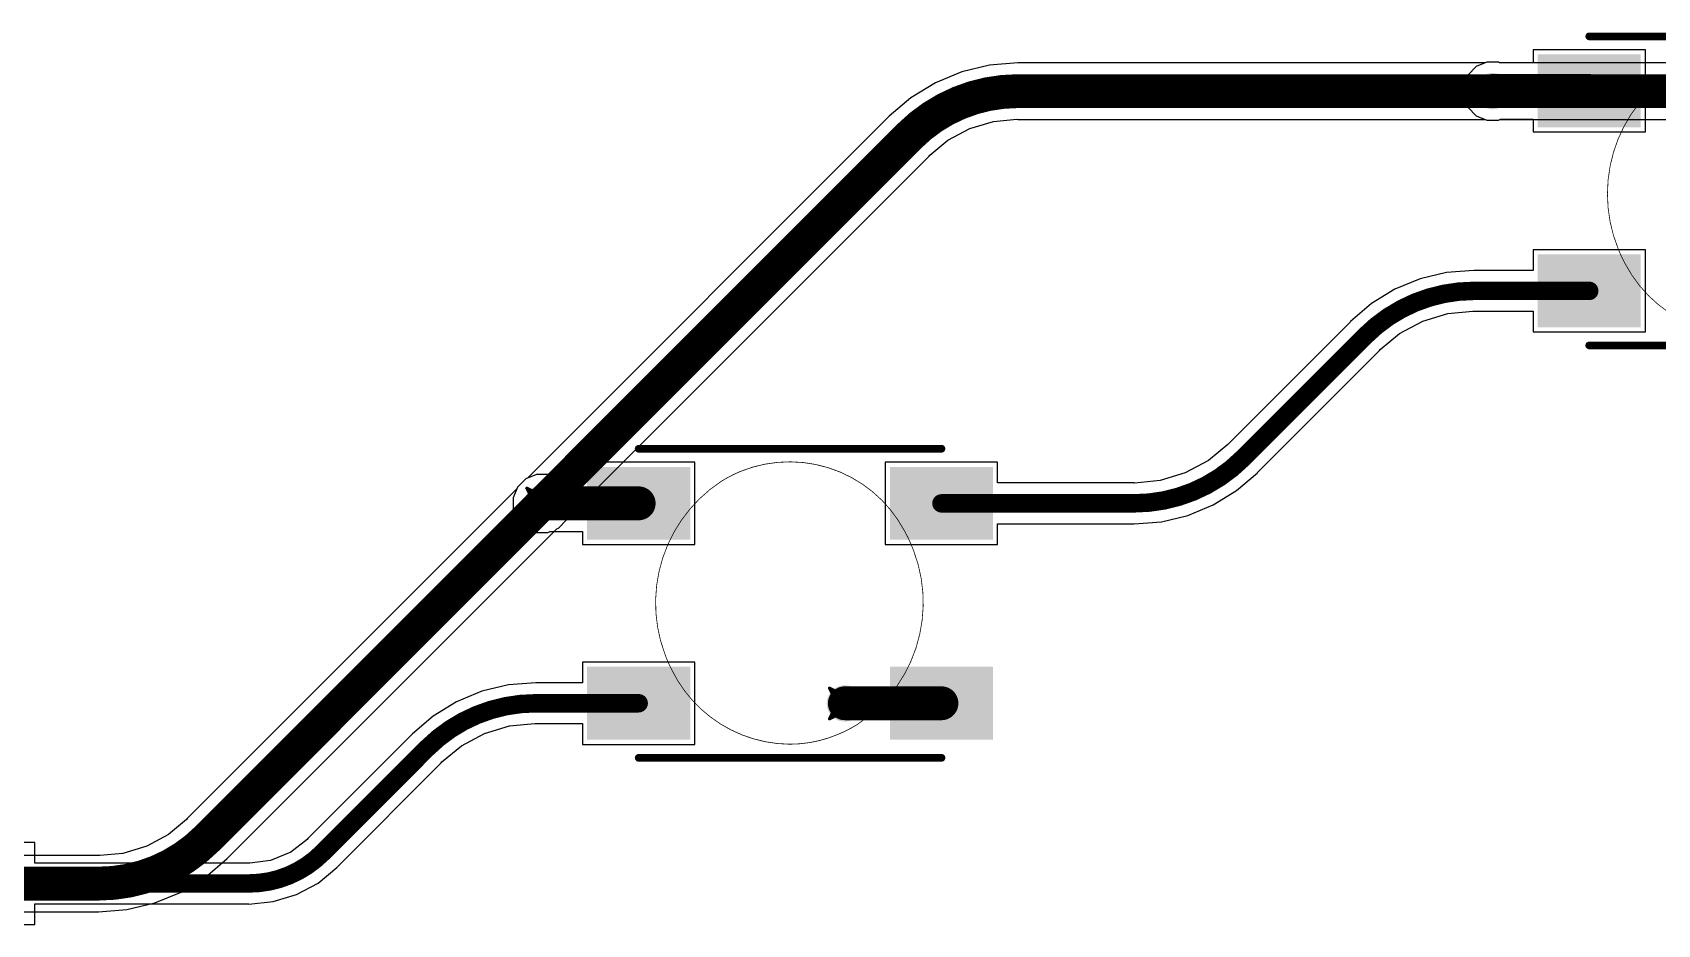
# Model space of a CAD drawing. Header units: inches. Extents: x -11 to 1110, y -7 to 455.
# Drawn here: x 320.82 to 347.65, y 135.9 to 150.63 of the extents above; entities that cross this region are included whole.
import ezdxf

# ---------------------------------------------------------------- set-up
doc = ezdxf.new("R2010")
doc.units = ezdxf.units.IN
for name, color, linetype in [('Bottom Layer', 5, 'Continuous'), ('Drill Drawing', 1, 'Continuous'), ('Mechanical 7', 56, 'Continuous'), ('Top Layer', 1, 'Continuous'), ('Top Overlay', 2, 'Continuous'), ('Top Paste', 8, 'Continuous'), ('Top Solder', 216, 'Continuous'), ('Via Holes', 16, 'Continuous')]:
    doc.layers.add(name, color=color, linetype=linetype)

msp = doc.modelspace()

# ---------------------------------------------------------------- hatches: boundary and pattern name
at = {"layer": 'Bottom Layer'}
h = msp.add_hatch(color=5, dxfattribs=at)
edge = h.paths.add_edge_path()
edge.add_arc((344.929, 149.659), 0.3, 0, 360)
h = msp.add_hatch(color=5, dxfattribs=at)
edge = h.paths.add_edge_path()
edge.add_arc((329.232, 142.852), 0.3, 0, 360)
h = msp.add_hatch(color=5, dxfattribs=at)
edge = h.paths.add_edge_path()
edge.add_arc((334.232, 139.552), 0.3, 0, 360)
at = {"layer": 'Top Layer'}
for points in [[(345.774, 150.162), (347.274, 150.162), (347.274, 149.162), (345.774, 149.162)], [(345.774, 146.862), (347.274, 146.862), (347.274, 145.862), (345.774, 145.862)], [(330.077, 143.355), (331.577, 143.355), (331.577, 142.355), (330.077, 142.355)], [(336.577, 142.355), (335.077, 142.355), (335.077, 143.355), (336.577, 143.355)], [(330.077, 140.055), (331.577, 140.055), (331.577, 139.055), (330.077, 139.055)], [(335.077, 140.055), (336.577, 140.055), (336.577, 139.055), (335.077, 139.055)]]:
    msp.add_hatch(color=1, dxfattribs=at).paths.add_polyline_path(points)
h = msp.add_hatch(color=1, dxfattribs=at)
edge = h.paths.add_edge_path()
edge.add_arc((344.929, 149.659), 0.3, 0, 360)
h = msp.add_hatch(color=1, dxfattribs=at)
edge = h.paths.add_edge_path()
edge.add_arc((329.232, 142.852), 0.3, 0, 360)
h = msp.add_hatch(color=1, dxfattribs=at)
edge = h.paths.add_edge_path()
edge.add_arc((334.232, 139.552), 0.3, 0, 360)
at = {"layer": 'Top Paste'}
for points in [[(345.774, 150.162), (347.274, 150.162), (347.274, 149.162), (345.774, 149.162)], [(345.774, 146.862), (347.274, 146.862), (347.274, 145.862), (345.774, 145.862)], [(330.077, 143.355), (331.577, 143.355), (331.577, 142.355), (330.077, 142.355)], [(336.577, 142.355), (335.077, 142.355), (335.077, 143.355), (336.577, 143.355)], [(330.077, 140.055), (331.577, 140.055), (331.577, 139.055), (330.077, 139.055)], [(335.077, 140.055), (336.577, 140.055), (336.577, 139.055), (335.077, 139.055)]]:
    msp.add_hatch(color=8, dxfattribs=at).paths.add_polyline_path(points)
at = {"layer": 'Top Solder'}
for points in [[(345.673, 150.264), (347.376, 150.264), (347.376, 149.061), (345.673, 149.061)], [(345.673, 146.964), (347.376, 146.964), (347.376, 145.761), (345.673, 145.761)], [(329.976, 143.457), (331.679, 143.457), (331.679, 142.254), (329.976, 142.254)], [(336.679, 142.254), (334.976, 142.254), (334.976, 143.457), (336.679, 143.457)], [(329.976, 140.157), (331.679, 140.157), (331.679, 138.954), (329.976, 138.954)], [(334.976, 140.157), (336.679, 140.157), (336.679, 138.954), (334.976, 138.954)]]:
    msp.add_hatch(color=216, dxfattribs=at).paths.add_polyline_path(points)
at = {"layer": 'Via Holes'}
h = msp.add_hatch(color=7, dxfattribs=at)
edge = h.paths.add_edge_path()
edge.add_arc((344.929, 149.659), 0.15, 0, 360)
h = msp.add_hatch(color=7, dxfattribs=at)
edge = h.paths.add_edge_path()
edge.add_arc((329.232, 142.852), 0.15, 0, 360)
h = msp.add_hatch(color=7, dxfattribs=at)
edge = h.paths.add_edge_path()
edge.add_arc((334.232, 139.552), 0.15, 0, 360)

# ---------------------------------------------------------------- linework, layer by layer
at = {"layer": 'Bottom Layer'}
for p, q in [((336.621, 150.088), (336.162, 149.978)), ((337.091, 150.125), (336.621, 150.088)), ((344.806, 150.125), (337.091, 150.125)), ((337.091, 150.125), (337.091, 150.125)), ((344.834, 150.137), (344.806, 150.125)), ((345.024, 150.137), (344.834, 150.137)), ((345.052, 150.125), (345.024, 150.137)), ((352.335, 150.125), (345.052, 150.125)), ((335.726, 149.798), (335.324, 149.551)), ((336.162, 149.978), (335.726, 149.798)), ((335.324, 149.551), (334.965, 149.245)), ((334.965, 149.245), (328.989, 143.269)), ((334.965, 149.245), (334.965, 149.245)), ((334.965, 149.245), (334.965, 149.245)), ((335.935, 148.849), (336.295, 149.041)), ((336.295, 149.041), (336.685, 149.159)), ((336.685, 149.159), (337.07, 149.197)), ((337.07, 149.197), (337.091, 149.193)), ((337.091, 149.193), (344.806, 149.193)), ((344.806, 149.193), (344.834, 149.181)), ((344.834, 149.181), (345.024, 149.181)), ((345.024, 149.181), (345.052, 149.193)), ((345.052, 149.193), (352.335, 149.193)), ((335.636, 148.603), (335.935, 148.849)), ((329.648, 142.609), (335.624, 148.585)), ((335.624, 148.585), (335.636, 148.603)), ((328.815, 143.094), (323.372, 137.652)), ((328.827, 143.122), (328.815, 143.094)), ((328.961, 143.257), (328.827, 143.122)), ((328.989, 143.269), (328.961, 143.257)), ((329.502, 142.447), (329.637, 142.581)), ((329.637, 142.581), (329.648, 142.609)), ((324.031, 136.992), (329.474, 142.435)), ((329.474, 142.435), (329.502, 142.447)), ((323.36, 137.634), (323.061, 137.388)), ((323.372, 137.652), (323.36, 137.634)), ((322.702, 137.196), (322.311, 137.078)), ((323.061, 137.388), (322.702, 137.196)), ((321.906, 137.044), (313.454, 137.044)), ((321.927, 137.04), (321.906, 137.044)), ((322.311, 137.078), (321.927, 137.04)), ((323.673, 136.686), (324.032, 136.992)), ((324.032, 136.992), (324.031, 136.992)), ((323.271, 136.439), (323.673, 136.686)), ((322.835, 136.259), (323.271, 136.439)), ((313.454, 136.112), (321.906, 136.112)), ((321.906, 136.112), (322.376, 136.149)), ((321.906, 136.112), (321.906, 136.112)), ((322.376, 136.149), (322.835, 136.259))]:
    msp.add_line(p, q, dxfattribs=at)
for points in [[(335.295, 148.915, 0.559, 0.559, -0.198912), (337.091, 149.659, 0.559, 0.559, 0)], [(337.091, 149.659, 0.559, 0.559, 0), (344.929, 149.659, 0.559, 0.559, 0)], [(344.929, 149.659, 0.559, 0.559, 0), (352.335, 149.659, 0.559, 0.559, 0)], [(329.232, 142.852, 0.559, 0.559, 0), (335.295, 148.915, 0.559, 0.559, 0)], [(323.702, 137.322, 0.559, 0.559, 0), (329.232, 142.852, 0.559, 0.559, 0)], [(323.702, 137.322, 0.559, 0.559, -0.198912), (321.906, 136.578, 0.559, 0.559, 0)], [(313.331, 136.578, 0.559, 0.559, 0), (321.906, 136.578, 0.559, 0.559, 0)]]:
    msp.add_lwpolyline(points, format="xyseb", dxfattribs=at)
for points in [[(336.951, 149.659, 0.279, 0.279, 1), (337.231, 149.659, 0.279, 0.279, 1)], [(336.951, 149.659, 0.279, 0.279, 1), (337.231, 149.659, 0.279, 0.279, 1)], [(344.789, 149.659, 0.279, 0.279, 1), (345.068, 149.659, 0.279, 0.279, 1)], [(344.789, 149.659, 0.279, 0.279, 1), (345.068, 149.659, 0.279, 0.279, 1)], [(335.155, 148.915, 0.279, 0.279, 1), (335.435, 148.915, 0.279, 0.279, 1)], [(335.155, 148.915, 0.279, 0.279, 1), (335.435, 148.915, 0.279, 0.279, 1)], [(329.092, 142.852, 0.279, 0.279, 1), (329.371, 142.852, 0.279, 0.279, 1)], [(329.092, 142.852, 0.279, 0.279, 1), (329.371, 142.852, 0.279, 0.279, 1)], [(323.562, 137.322, 0.279, 0.279, 1), (323.841, 137.322, 0.279, 0.279, 1)], [(323.562, 137.322, 0.279, 0.279, 1), (323.841, 137.322, 0.279, 0.279, 1)], [(321.766, 136.578, 0.279, 0.279, 1), (322.045, 136.578, 0.279, 0.279, 1)], [(321.766, 136.578, 0.279, 0.279, 1), (322.045, 136.578, 0.279, 0.279, 1)]]:
    msp.add_lwpolyline(points, format="xyseb", close=True, dxfattribs=at)
at = {"layer": 'Drill Drawing'}
for points in [[(344.675, 149.913, 0.0508, 0.0508, 0), (344.929, 149.786, 0.0508, 0.0508, 0)], [(344.675, 149.913, 0.0508, 0.0508, 0), (344.802, 149.659, 0.0508, 0.0508, 0)], [(344.929, 149.786, 0.0508, 0.0508, 0), (345.183, 149.913, 0.0508, 0.0508, 0)], [(345.056, 149.659, 0.0508, 0.0508, 0), (345.183, 149.913, 0.0508, 0.0508, 0)], [(344.675, 149.405, 0.0508, 0.0508, 0), (344.802, 149.659, 0.0508, 0.0508, 0)], [(344.675, 149.405, 0.0508, 0.0508, 0), (344.929, 149.532, 0.0508, 0.0508, 0)], [(344.929, 149.532, 0.0508, 0.0508, 0), (345.183, 149.405, 0.0508, 0.0508, 0)], [(345.056, 149.659, 0.0508, 0.0508, 0), (345.183, 149.405, 0.0508, 0.0508, 0)], [(328.978, 143.106, 0.0508, 0.0508, 0), (329.232, 142.979, 0.0508, 0.0508, 0)], [(328.978, 143.106, 0.0508, 0.0508, 0), (329.105, 142.852, 0.0508, 0.0508, 0)], [(329.232, 142.979, 0.0508, 0.0508, 0), (329.486, 143.106, 0.0508, 0.0508, 0)], [(329.359, 142.852, 0.0508, 0.0508, 0), (329.486, 143.106, 0.0508, 0.0508, 0)], [(328.978, 142.598, 0.0508, 0.0508, 0), (329.105, 142.852, 0.0508, 0.0508, 0)], [(329.359, 142.852, 0.0508, 0.0508, 0), (329.486, 142.598, 0.0508, 0.0508, 0)], [(328.978, 142.598, 0.0508, 0.0508, 0), (329.232, 142.725, 0.0508, 0.0508, 0)], [(329.232, 142.725, 0.0508, 0.0508, 0), (329.486, 142.598, 0.0508, 0.0508, 0)], [(333.978, 139.806, 0.0508, 0.0508, 0), (334.232, 139.679, 0.0508, 0.0508, 0)], [(333.978, 139.806, 0.0508, 0.0508, 0), (334.105, 139.552, 0.0508, 0.0508, 0)], [(334.232, 139.679, 0.0508, 0.0508, 0), (334.486, 139.806, 0.0508, 0.0508, 0)], [(334.359, 139.552, 0.0508, 0.0508, 0), (334.486, 139.806, 0.0508, 0.0508, 0)], [(333.978, 139.298, 0.0508, 0.0508, 0), (334.105, 139.552, 0.0508, 0.0508, 0)], [(334.359, 139.552, 0.0508, 0.0508, 0), (334.486, 139.298, 0.0508, 0.0508, 0)], [(333.978, 139.298, 0.0508, 0.0508, 0), (334.232, 139.425, 0.0508, 0.0508, 0)], [(334.232, 139.425, 0.0508, 0.0508, 0), (334.486, 139.298, 0.0508, 0.0508, 0)]]:
    msp.add_lwpolyline(points, format="xyseb", dxfattribs=at)
for points in [[(344.662, 149.913, 0.0254, 0.0254, 1), (344.687, 149.913, 0.0254, 0.0254, 1)], [(344.662, 149.913, 0.0254, 0.0254, 1), (344.687, 149.913, 0.0254, 0.0254, 1)], [(344.916, 149.786, 0.0254, 0.0254, 1), (344.941, 149.786, 0.0254, 0.0254, 1)], [(344.916, 149.786, 0.0254, 0.0254, 1), (344.941, 149.786, 0.0254, 0.0254, 1)], [(345.17, 149.913, 0.0254, 0.0254, 1), (345.195, 149.913, 0.0254, 0.0254, 1)], [(345.17, 149.913, 0.0254, 0.0254, 1), (345.195, 149.913, 0.0254, 0.0254, 1)], [(344.789, 149.659, 0.0254, 0.0254, 1), (344.814, 149.659, 0.0254, 0.0254, 1)], [(344.789, 149.659, 0.0254, 0.0254, 1), (344.814, 149.659, 0.0254, 0.0254, 1)], [(344.916, 149.532, 0.0254, 0.0254, 1), (344.941, 149.532, 0.0254, 0.0254, 1)], [(344.916, 149.532, 0.0254, 0.0254, 1), (344.941, 149.532, 0.0254, 0.0254, 1)], [(345.043, 149.659, 0.0254, 0.0254, 1), (345.068, 149.659, 0.0254, 0.0254, 1)], [(345.043, 149.659, 0.0254, 0.0254, 1), (345.068, 149.659, 0.0254, 0.0254, 1)], [(344.662, 149.405, 0.0254, 0.0254, 1), (344.687, 149.405, 0.0254, 0.0254, 1)], [(344.662, 149.405, 0.0254, 0.0254, 1), (344.687, 149.405, 0.0254, 0.0254, 1)], [(345.17, 149.405, 0.0254, 0.0254, 1), (345.195, 149.405, 0.0254, 0.0254, 1)], [(345.17, 149.405, 0.0254, 0.0254, 1), (345.195, 149.405, 0.0254, 0.0254, 1)], [(328.965, 143.106, 0.0254, 0.0254, 1), (328.99, 143.106, 0.0254, 0.0254, 1)], [(328.965, 143.106, 0.0254, 0.0254, 1), (328.99, 143.106, 0.0254, 0.0254, 1)], [(329.473, 143.106, 0.0254, 0.0254, 1), (329.498, 143.106, 0.0254, 0.0254, 1)], [(329.473, 143.106, 0.0254, 0.0254, 1), (329.498, 143.106, 0.0254, 0.0254, 1)], [(329.092, 142.852, 0.0254, 0.0254, 1), (329.117, 142.852, 0.0254, 0.0254, 1)], [(329.092, 142.852, 0.0254, 0.0254, 1), (329.117, 142.852, 0.0254, 0.0254, 1)], [(329.219, 142.979, 0.0254, 0.0254, 1), (329.244, 142.979, 0.0254, 0.0254, 1)], [(329.219, 142.979, 0.0254, 0.0254, 1), (329.244, 142.979, 0.0254, 0.0254, 1)], [(329.346, 142.852, 0.0254, 0.0254, 1), (329.371, 142.852, 0.0254, 0.0254, 1)], [(329.346, 142.852, 0.0254, 0.0254, 1), (329.371, 142.852, 0.0254, 0.0254, 1)], [(328.965, 142.598, 0.0254, 0.0254, 1), (328.99, 142.598, 0.0254, 0.0254, 1)], [(328.965, 142.598, 0.0254, 0.0254, 1), (328.99, 142.598, 0.0254, 0.0254, 1)], [(329.219, 142.725, 0.0254, 0.0254, 1), (329.244, 142.725, 0.0254, 0.0254, 1)], [(329.219, 142.725, 0.0254, 0.0254, 1), (329.244, 142.725, 0.0254, 0.0254, 1)], [(329.473, 142.598, 0.0254, 0.0254, 1), (329.498, 142.598, 0.0254, 0.0254, 1)], [(329.473, 142.598, 0.0254, 0.0254, 1), (329.498, 142.598, 0.0254, 0.0254, 1)], [(333.965, 139.806, 0.0254, 0.0254, 1), (333.99, 139.806, 0.0254, 0.0254, 1)], [(333.965, 139.806, 0.0254, 0.0254, 1), (333.99, 139.806, 0.0254, 0.0254, 1)], [(334.473, 139.806, 0.0254, 0.0254, 1), (334.498, 139.806, 0.0254, 0.0254, 1)], [(334.473, 139.806, 0.0254, 0.0254, 1), (334.498, 139.806, 0.0254, 0.0254, 1)], [(334.092, 139.552, 0.0254, 0.0254, 1), (334.117, 139.552, 0.0254, 0.0254, 1)], [(334.092, 139.552, 0.0254, 0.0254, 1), (334.117, 139.552, 0.0254, 0.0254, 1)], [(334.219, 139.679, 0.0254, 0.0254, 1), (334.244, 139.679, 0.0254, 0.0254, 1)], [(334.219, 139.679, 0.0254, 0.0254, 1), (334.244, 139.679, 0.0254, 0.0254, 1)], [(334.346, 139.552, 0.0254, 0.0254, 1), (334.371, 139.552, 0.0254, 0.0254, 1)], [(334.346, 139.552, 0.0254, 0.0254, 1), (334.371, 139.552, 0.0254, 0.0254, 1)], [(333.965, 139.298, 0.0254, 0.0254, 1), (333.99, 139.298, 0.0254, 0.0254, 1)], [(333.965, 139.298, 0.0254, 0.0254, 1), (333.99, 139.298, 0.0254, 0.0254, 1)], [(334.219, 139.425, 0.0254, 0.0254, 1), (334.244, 139.425, 0.0254, 0.0254, 1)], [(334.219, 139.425, 0.0254, 0.0254, 1), (334.244, 139.425, 0.0254, 0.0254, 1)], [(334.473, 139.298, 0.0254, 0.0254, 1), (334.498, 139.298, 0.0254, 0.0254, 1)], [(334.473, 139.298, 0.0254, 0.0254, 1), (334.498, 139.298, 0.0254, 0.0254, 1)]]:
    msp.add_lwpolyline(points, format="xyseb", close=True, dxfattribs=at)
at = {"layer": 'Mechanical 7'}
for points in [[(347.002, 147.058, 0.0127, 0.0127, -0.35115), (347.858, 149.937, 0.0127, 0.0127, 0)], [(347.122, 146.802, 0.0127, 0.0127, -0.029451), (347.002, 147.058, 0.0127, 0.0127, 0)], [(349.037, 145.634, 0.0127, 0.0127, -0.274971), (347.122, 146.802, 0.0127, 0.0127, 0)], [(332.19, 143.218, 0.0127, 0.0127, -0.041765), (332.513, 143.384, 0.0127, 0.0127, 0)], [(332.513, 143.384, 0.0127, 0.0127, -0.383364), (335.215, 142.403, 0.0127, 0.0127, 0)], [(331.261, 140.363, 0.0127, 0.0127, -0.351321), (332.19, 143.218, 0.0127, 0.0127, 0)], [(335.215, 142.403, 0.0127, 0.0127, -0.039015), (335.372, 142.062, 0.0127, 0.0127, 0)], [(335.372, 142.062, 0.0127, 0.0127, -0.350968), (334.441, 139.207, 0.0127, 0.0127, 0)], [(331.378, 140.098, 0.0127, 0.0127, -0.029874), (331.261, 140.363, 0.0127, 0.0127, 0)], [(333.317, 138.879, 0.0127, 0.0127, -0.282075), (331.378, 140.098, 0.0127, 0.0127, 0)], [(334.118, 139.041, 0.0127, 0.0127, -0.1002), (333.317, 138.879, 0.0127, 0.0127, 0)], [(334.441, 139.207, 0.0127, 0.0127, -0.041788), (334.118, 139.041, 0.0127, 0.0127, 0)]]:
    msp.add_lwpolyline(points, format="xyseb", dxfattribs=at)
for points in [[(346.999, 147.058, 0.00635, 0.00635, 1), (347.005, 147.058, 0.00635, 0.00635, 1)], [(346.999, 147.058, 0.00635, 0.00635, 1), (347.005, 147.058, 0.00635, 0.00635, 1)], [(347.119, 146.802, 0.00635, 0.00635, 1), (347.125, 146.802, 0.00635, 0.00635, 1)], [(347.119, 146.802, 0.00635, 0.00635, 1), (347.125, 146.802, 0.00635, 0.00635, 1)], [(332.51, 143.384, 0.00635, 0.00635, 1), (332.516, 143.384, 0.00635, 0.00635, 1)], [(332.51, 143.384, 0.00635, 0.00635, 1), (332.516, 143.384, 0.00635, 0.00635, 1)], [(332.187, 143.218, 0.00635, 0.00635, 1), (332.193, 143.218, 0.00635, 0.00635, 1)], [(332.187, 143.218, 0.00635, 0.00635, 1), (332.193, 143.218, 0.00635, 0.00635, 1)], [(335.211, 142.403, 0.00635, 0.00635, 1), (335.218, 142.403, 0.00635, 0.00635, 1)], [(335.211, 142.403, 0.00635, 0.00635, 1), (335.218, 142.403, 0.00635, 0.00635, 1)], [(335.369, 142.062, 0.00635, 0.00635, 1), (335.375, 142.062, 0.00635, 0.00635, 1)], [(335.369, 142.062, 0.00635, 0.00635, 1), (335.375, 142.062, 0.00635, 0.00635, 1)], [(331.258, 140.363, 0.00635, 0.00635, 1), (331.264, 140.363, 0.00635, 0.00635, 1)], [(331.258, 140.363, 0.00635, 0.00635, 1), (331.264, 140.363, 0.00635, 0.00635, 1)], [(331.375, 140.098, 0.00635, 0.00635, 1), (331.381, 140.098, 0.00635, 0.00635, 1)], [(331.375, 140.098, 0.00635, 0.00635, 1), (331.381, 140.098, 0.00635, 0.00635, 1)], [(334.115, 139.041, 0.00635, 0.00635, 1), (334.121, 139.041, 0.00635, 0.00635, 1)], [(334.115, 139.041, 0.00635, 0.00635, 1), (334.121, 139.041, 0.00635, 0.00635, 1)], [(334.437, 139.207, 0.00635, 0.00635, 1), (334.444, 139.207, 0.00635, 0.00635, 1)], [(334.437, 139.207, 0.00635, 0.00635, 1), (334.444, 139.207, 0.00635, 0.00635, 1)], [(333.313, 138.879, 0.00635, 0.00635, 1), (333.32, 138.879, 0.00635, 0.00635, 1)], [(333.313, 138.879, 0.00635, 0.00635, 1), (333.32, 138.879, 0.00635, 0.00635, 1)]]:
    msp.add_lwpolyline(points, format="xyseb", close=True, dxfattribs=at)
at = {"layer": 'Top Layer'}
for p, q in [((347.452, 150.34), (345.597, 150.34)), ((345.597, 150.34), (345.597, 150.129)), ((347.452, 148.985), (347.452, 150.34)), ((344.658, 150.064), (344.524, 149.93)), ((344.834, 150.137), (344.658, 150.064)), ((345.024, 150.137), (344.834, 150.137)), ((345.044, 150.129), (345.024, 150.137)), ((345.597, 150.129), (345.044, 150.129)), ((344.524, 149.93), (344.451, 149.754)), ((344.451, 149.754), (344.451, 149.564)), ((344.451, 149.564), (344.524, 149.388)), ((344.524, 149.388), (344.658, 149.254)), ((344.658, 149.254), (344.834, 149.181)), ((344.834, 149.181), (345.024, 149.181)), ((345.024, 149.181), (345.06, 149.196)), ((345.06, 149.196), (345.597, 149.196)), ((345.597, 149.196), (345.597, 148.985)), ((345.597, 148.985), (347.452, 148.985)), ((347.452, 147.04), (345.597, 147.04)), ((345.597, 147.04), (345.597, 146.699)), ((347.452, 145.685), (347.452, 147.04)), ((343.73, 146.561), (343.313, 146.388)), ((344.17, 146.666), (343.73, 146.561)), ((344.62, 146.701), (344.17, 146.666)), ((344.62, 146.699), (344.62, 146.701)), ((345.597, 146.699), (344.62, 146.699)), ((343.313, 146.388), (342.928, 146.152)), ((342.928, 146.152), (342.584, 145.858)), ((343.775, 145.862), (344.189, 145.988)), ((344.189, 145.988), (344.605, 146.029)), ((344.605, 146.029), (344.62, 146.026)), ((344.62, 146.026), (345.597, 146.026)), ((345.597, 146.026), (345.597, 145.685)), ((342.586, 145.857), (340.567, 143.837)), ((342.584, 145.858), (342.586, 145.857)), ((343.394, 145.658), (343.775, 145.862)), ((343.07, 145.393), (343.394, 145.658)), ((345.597, 145.685), (347.452, 145.685)), ((341.043, 143.361), (343.062, 145.38)), ((343.062, 145.38), (343.07, 145.393)), ((340.558, 143.825), (340.235, 143.56)), ((340.567, 143.837), (340.558, 143.825)), ((329.137, 143.33), (328.961, 143.257)), ((329.327, 143.33), (329.137, 143.33)), ((329.347, 143.321), (329.327, 143.33)), ((329.899, 143.321), (329.347, 143.321)), ((331.755, 143.533), (329.899, 143.533)), ((329.899, 143.533), (329.899, 143.321)), ((331.755, 142.177), (331.755, 143.533)), ((336.755, 143.533), (334.899, 143.533)), ((334.899, 143.533), (334.899, 142.177)), ((336.755, 143.192), (336.755, 143.533)), ((339.854, 143.356), (339.439, 143.23)), ((340.235, 143.56), (339.854, 143.356)), ((340.701, 143.066), (341.045, 143.359)), ((341.045, 143.359), (341.043, 143.361)), ((328.827, 143.122), (328.754, 142.947)), ((328.961, 143.257), (328.827, 143.122)), ((339.009, 143.192), (336.755, 143.192)), ((339.023, 143.189), (339.009, 143.192)), ((339.439, 143.23), (339.023, 143.189)), ((340.316, 142.83), (340.701, 143.066)), ((328.754, 142.947), (328.754, 142.757)), ((339.898, 142.657), (340.316, 142.83)), ((328.754, 142.757), (328.827, 142.581)), ((328.827, 142.581), (328.961, 142.447)), ((336.755, 142.177), (336.755, 142.519)), ((336.755, 142.519), (339.009, 142.519)), ((339.009, 142.516), (339.459, 142.552)), ((339.009, 142.519), (339.009, 142.516)), ((339.459, 142.552), (339.898, 142.657)), ((328.961, 142.447), (329.137, 142.374)), ((329.137, 142.374), (329.327, 142.374)), ((329.327, 142.374), (329.363, 142.389)), ((329.363, 142.389), (329.899, 142.389)), ((329.899, 142.389), (329.899, 142.177)), ((329.899, 142.177), (331.755, 142.177)), ((334.899, 142.177), (336.755, 142.177)), ((331.755, 140.233), (329.899, 140.233)), ((329.899, 140.233), (329.899, 139.892)), ((331.755, 138.877), (331.755, 140.233)), ((328.676, 139.859), (328.236, 139.753)), ((329.126, 139.894), (328.676, 139.859)), ((329.126, 139.892), (329.126, 139.894)), ((329.899, 139.892), (329.126, 139.892)), ((327.819, 139.58), (327.434, 139.344)), ((328.236, 139.753), (327.819, 139.58)), ((327.434, 139.344), (327.09, 139.051)), ((327.092, 139.049), (325.365, 137.322)), ((327.09, 139.051), (327.092, 139.049)), ((327.9, 138.851), (328.281, 139.055)), ((328.281, 139.055), (328.695, 139.181)), ((328.695, 139.181), (329.111, 139.221)), ((329.111, 139.221), (329.126, 139.219)), ((329.126, 139.219), (329.899, 139.219)), ((329.899, 139.219), (329.899, 138.877)), ((327.576, 138.586), (327.9, 138.851)), ((329.899, 138.877), (331.755, 138.877)), ((325.841, 136.846), (327.568, 138.573)), ((327.568, 138.573), (327.576, 138.586)), ((320.855, 137.259), (318.999, 137.259)), ((320.855, 136.918), (320.855, 137.259)), ((325.355, 137.307), (325.082, 137.098)), ((325.365, 137.322), (325.355, 137.307)), ((324.39, 136.918), (320.855, 136.918)), ((324.407, 136.915), (324.39, 136.918)), ((324.748, 136.96), (324.407, 136.915)), ((325.082, 137.098), (324.748, 136.96)), ((325.532, 136.588), (325.843, 136.843)), ((325.843, 136.843), (325.841, 136.846)), ((324.791, 136.281), (325.176, 136.398)), ((325.176, 136.398), (325.532, 136.588)), ((320.855, 135.904), (320.855, 136.245)), ((320.855, 136.245), (324.39, 136.245)), ((324.39, 136.241), (324.791, 136.281)), ((324.39, 136.245), (324.39, 136.241)), ((318.999, 135.904), (320.855, 135.904))]:
    msp.add_line(p, q, dxfattribs=at)
for points in [[(344.929, 149.662, 0.559, 0.559, 0), (346.524, 149.662, 0.559, 0.559, 0)], [(342.824, 145.618, 0.305, 0.305, -0.198912), (344.62, 146.362, 0.305, 0.305, 0)], [(344.62, 146.362, 0.305, 0.305, 0), (346.524, 146.362, 0.305, 0.305, 0)], [(340.805, 143.599, 0.305, 0.305, 0), (342.824, 145.618, 0.305, 0.305, 0)], [(340.805, 143.599, 0.305, 0.305, -0.198912), (339.009, 142.855, 0.305, 0.305, 0)], [(329.232, 142.855, 0.559, 0.559, 0), (330.827, 142.855, 0.559, 0.559, 0)], [(335.827, 142.855, 0.305, 0.305, 0), (339.009, 142.855, 0.305, 0.305, 0)], [(334.232, 139.555, 0.559, 0.559, 0), (335.827, 139.555, 0.559, 0.559, 0)], [(327.33, 138.811, 0.305, 0.305, -0.198912), (329.126, 139.555, 0.305, 0.305, 0)], [(329.126, 139.555, 0.305, 0.305, 0), (330.827, 139.555, 0.305, 0.305, 0)], [(325.603, 137.084, 0.305, 0.305, 0), (327.33, 138.811, 0.305, 0.305, 0)], [(325.603, 137.084, 0.305, 0.305, -0.198912), (324.39, 136.581, 0.305, 0.305, 0)], [(319.927, 136.581, 0.305, 0.305, 0), (324.39, 136.581, 0.305, 0.305, 0)]]:
    msp.add_lwpolyline(points, format="xyseb", dxfattribs=at)
for points in [[(344.789, 149.662, 0.279, 0.279, 1), (345.068, 149.662, 0.279, 0.279, 1)], [(346.385, 149.662, 0.279, 0.279, 1), (346.664, 149.662, 0.279, 0.279, 1)], [(344.544, 146.362, 0.152, 0.152, 1), (344.696, 146.362, 0.152, 0.152, 1)], [(344.544, 146.362, 0.152, 0.152, 1), (344.696, 146.362, 0.152, 0.152, 1)], [(346.448, 146.362, 0.152, 0.152, 1), (346.601, 146.362, 0.152, 0.152, 1)], [(342.748, 145.618, 0.152, 0.152, 1), (342.9, 145.618, 0.152, 0.152, 1)], [(342.748, 145.618, 0.152, 0.152, 1), (342.9, 145.618, 0.152, 0.152, 1)], [(340.729, 143.599, 0.152, 0.152, 1), (340.881, 143.599, 0.152, 0.152, 1)], [(340.729, 143.599, 0.152, 0.152, 1), (340.881, 143.599, 0.152, 0.152, 1)], [(329.092, 142.855, 0.279, 0.279, 1), (329.371, 142.855, 0.279, 0.279, 1)], [(330.687, 142.855, 0.279, 0.279, 1), (330.967, 142.855, 0.279, 0.279, 1)], [(335.751, 142.855, 0.152, 0.152, 1), (335.903, 142.855, 0.152, 0.152, 1)], [(338.932, 142.855, 0.152, 0.152, 1), (339.085, 142.855, 0.152, 0.152, 1)], [(338.932, 142.855, 0.152, 0.152, 1), (339.085, 142.855, 0.152, 0.152, 1)], [(334.092, 139.555, 0.279, 0.279, 1), (334.371, 139.555, 0.279, 0.279, 1)], [(335.687, 139.555, 0.279, 0.279, 1), (335.967, 139.555, 0.279, 0.279, 1)], [(329.05, 139.555, 0.152, 0.152, 1), (329.202, 139.555, 0.152, 0.152, 1)], [(329.05, 139.555, 0.152, 0.152, 1), (329.202, 139.555, 0.152, 0.152, 1)], [(330.751, 139.555, 0.152, 0.152, 1), (330.903, 139.555, 0.152, 0.152, 1)], [(327.254, 138.811, 0.152, 0.152, 1), (327.406, 138.811, 0.152, 0.152, 1)], [(327.254, 138.811, 0.152, 0.152, 1), (327.406, 138.811, 0.152, 0.152, 1)], [(325.526, 137.084, 0.152, 0.152, 1), (325.679, 137.084, 0.152, 0.152, 1)], [(325.526, 137.084, 0.152, 0.152, 1), (325.679, 137.084, 0.152, 0.152, 1)], [(324.314, 136.581, 0.152, 0.152, 1), (324.466, 136.581, 0.152, 0.152, 1)], [(324.314, 136.581, 0.152, 0.152, 1), (324.466, 136.581, 0.152, 0.152, 1)]]:
    msp.add_lwpolyline(points, format="xyseb", close=True, dxfattribs=at)
at = {"layer": 'Top Overlay'}
for points in [[(346.524, 150.563, 0.127, 0.127, 0), (351.524, 150.563, 0.127, 0.127, 0)], [(345.468, 149.816, 0.254, 0.254, 0), (345.595, 149.689, 0.254, 0.254, 0)], [(345.468, 149.562, 0.254, 0.254, 0), (345.468, 149.816, 0.254, 0.254, 0)], [(345.468, 149.562, 0.254, 0.254, 0), (345.595, 149.689, 0.254, 0.254, 0)], [(346.524, 145.462, 0.127, 0.127, 0), (351.524, 145.462, 0.127, 0.127, 0)], [(330.827, 143.756, 0.127, 0.127, 0), (335.827, 143.756, 0.127, 0.127, 0)], [(329.771, 143.009, 0.254, 0.254, 0), (329.898, 142.882, 0.254, 0.254, 0)], [(329.771, 142.755, 0.254, 0.254, 0), (329.771, 143.009, 0.254, 0.254, 0)], [(329.771, 142.755, 0.254, 0.254, 0), (329.898, 142.882, 0.254, 0.254, 0)], [(330.827, 138.654, 0.127, 0.127, 0), (335.827, 138.654, 0.127, 0.127, 0)]]:
    msp.add_lwpolyline(points, format="xyseb", dxfattribs=at)
for points in [[(346.493, 150.563, 0.0635, 0.0635, 1), (346.556, 150.563, 0.0635, 0.0635, 1)], [(345.405, 149.816, 0.127, 0.127, 1), (345.532, 149.816, 0.127, 0.127, 1)], [(345.405, 149.816, 0.127, 0.127, 1), (345.532, 149.816, 0.127, 0.127, 1)], [(345.532, 149.689, 0.127, 0.127, 1), (345.659, 149.689, 0.127, 0.127, 1)], [(345.532, 149.689, 0.127, 0.127, 1), (345.659, 149.689, 0.127, 0.127, 1)], [(345.405, 149.562, 0.127, 0.127, 1), (345.532, 149.562, 0.127, 0.127, 1)], [(345.405, 149.562, 0.127, 0.127, 1), (345.532, 149.562, 0.127, 0.127, 1)], [(346.493, 145.462, 0.0635, 0.0635, 1), (346.556, 145.462, 0.0635, 0.0635, 1)], [(330.795, 143.756, 0.0635, 0.0635, 1), (330.859, 143.756, 0.0635, 0.0635, 1)], [(335.795, 143.756, 0.0635, 0.0635, 1), (335.859, 143.756, 0.0635, 0.0635, 1)], [(329.708, 143.009, 0.127, 0.127, 1), (329.835, 143.009, 0.127, 0.127, 1)], [(329.708, 143.009, 0.127, 0.127, 1), (329.835, 143.009, 0.127, 0.127, 1)], [(329.708, 142.755, 0.127, 0.127, 1), (329.835, 142.755, 0.127, 0.127, 1)], [(329.708, 142.755, 0.127, 0.127, 1), (329.835, 142.755, 0.127, 0.127, 1)], [(329.835, 142.882, 0.127, 0.127, 1), (329.962, 142.882, 0.127, 0.127, 1)], [(329.835, 142.882, 0.127, 0.127, 1), (329.962, 142.882, 0.127, 0.127, 1)], [(330.795, 138.654, 0.0635, 0.0635, 1), (330.859, 138.654, 0.0635, 0.0635, 1)], [(335.795, 138.654, 0.0635, 0.0635, 1), (335.859, 138.654, 0.0635, 0.0635, 1)]]:
    msp.add_lwpolyline(points, format="xyseb", close=True, dxfattribs=at)

doc.saveas('drawing.dxf')
